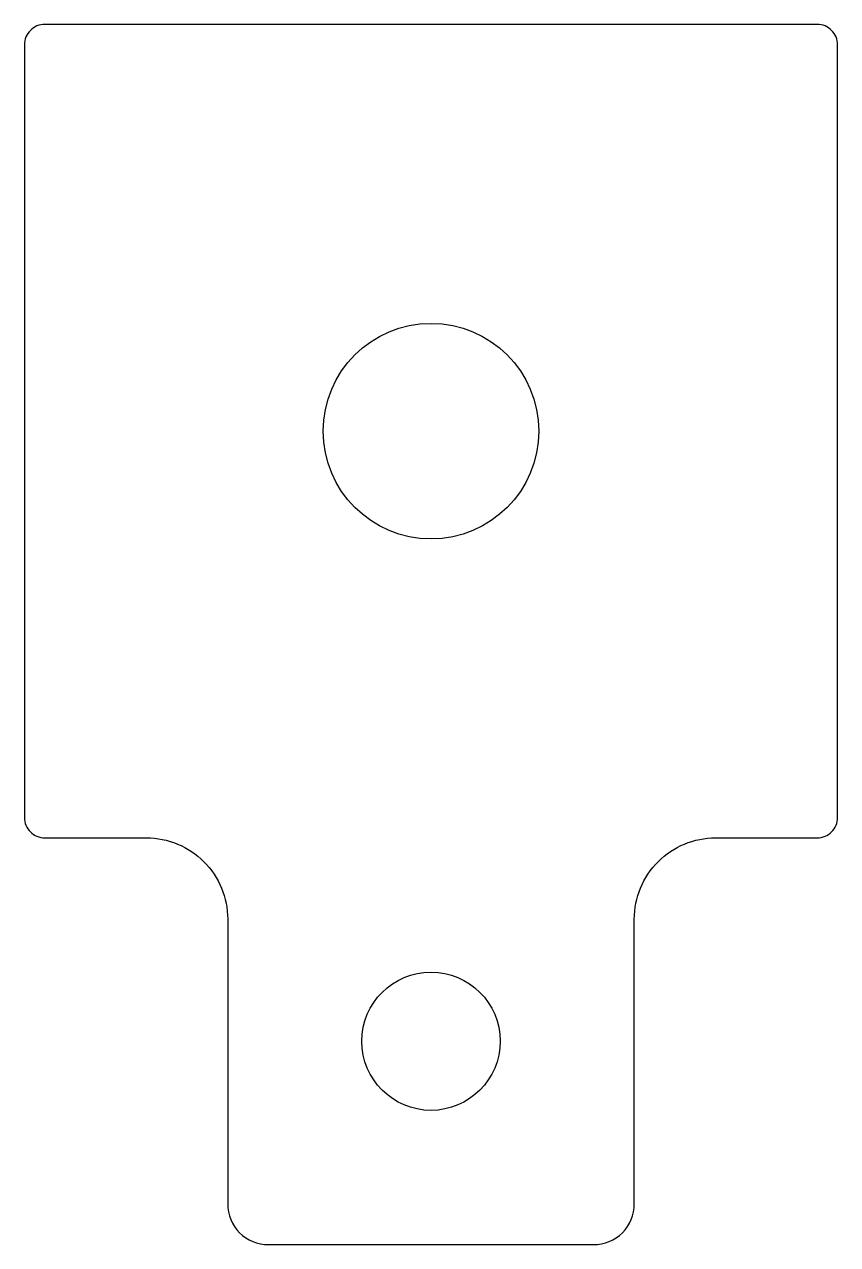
# Model space of a CAD drawing. Header units: millimetres. Extents: x -10 to 10, y -20 to 10.
import ezdxf

# ---------------------------------------------------------------- set-up
doc = ezdxf.new("R2010")
doc.units = ezdxf.units.MM
doc.layers.get('0').update_dxf_attribs({"linetype": 'CONTINUOUS'})

msp = doc.modelspace()

# ---------------------------------------------------------------- linework, layer by layer
msp.add_lwpolyline([(-9.5, 10, 0.414214), (-10, 9.5), (-10, -9.5, 0.414214), (-9.5, -10), (-7, -10, -0.414214), (-5, -12), (-5, -19, 0.414214), (-4, -20), (4, -20, 0.414214), (5, -19), (5, -12, -0.414214), (7, -10), (9.5, -10, 0.414214), (10, -9.5), (10, 9.5, 0.414214), (9.5, 10)], format="xyb", close=True)
for centre, radius in [((0, 0), 2.65), ((0, -15), 1.7)]:
    msp.add_circle(centre, radius)

doc.saveas('drawing.dxf')
